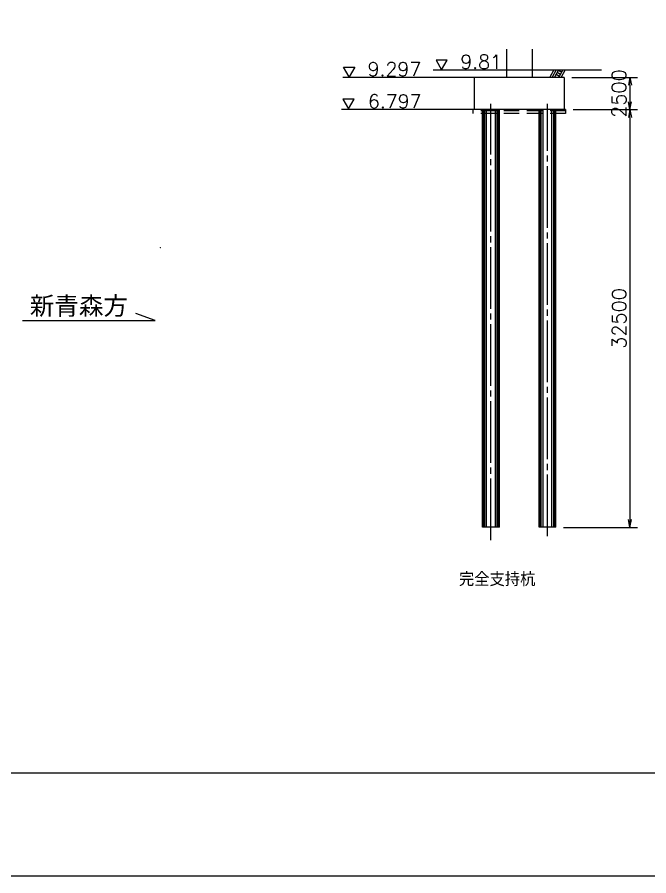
# Model space of a CAD drawing. Extents: x 284700 to 368800, y 984 to 60384.
# Drawn here: x 307740 to 320022, y 984 to 17685 of the extents above; entities that cross this region are included whole.
import ezdxf

# ---------------------------------------------------------------- set-up
doc = ezdxf.new("R2010")
doc.units = 0
doc.header["$LTSCALE"] = 300
doc.header["$MEASUREMENT"] = 0
doc.linetypes.add('HASEN1', pattern=[3, 2, -1])
doc.linetypes.add('TEN1SEN1', pattern=[25, 20, -1.5, 2, -1.5])
doc.layers.get('0').update_dxf_attribs({"linetype": 'CONTINUOUS'})
doc.layers.get('DEFPOINTS').update_dxf_attribs({"linetype": 'CONTINUOUS'})
for name, color, linetype in [('LAYER001', 7, 'CONTINUOUS'), ('寸法', 1, 'CONTINUOUS'), ('文字', 3, 'CONTINUOUS'), ('枠', 2, 'CONTINUOUS'), ('構造上部', 4, 'CONTINUOUS'), ('構造線', 3, 'CONTINUOUS'), ('記号-1', 7, 'CONTINUOUS')]:
    doc.layers.add(name, color=color, linetype=linetype)
doc.layers.add('Ｇ地層境界', color=7, linetype='CONTINUOUS', lineweight=18)
doc.styles.add('MS明朝', font='MS PMincho.ttf')
doc.styles.get("Standard").update_dxf_attribs({"font": 'romans.shx', "bigfont": 'extfont.shx'})
doc.dimstyles.new('DIMST1_100', dxfattribs={"dimscale": 100, "dimtxt": 3.5, "dimasz": 1.5, "dimexe": 1.5, "dimexo": 1.5, "dimgap": 0.7, "dimtad": 1, "dimdec": 0, "dimzin": 0, "dimdsep": 46, "dimtxsty": 'Standard', "dimblk": 'arrow_1', "dimcen": 1.5, "dimdle": 3, "dimclrd": 1, "dimclre": 1, "dimclrt": 3, "dimaunit": 1, "dimadec": 3, "dimazin": 0, "dimtfac": 1, "dimtdec": 0, "dimtmove": 2, "dimatfit": 3, "dimldrblk": 'OPEN30', "dimfxl": 0, "dimtvp": 0.7, "dimtolj": 1, "dimtzin": 0, "dimarcsym": 0})

# ---------------------------------------------------------------- blocks, each defined once
blk = doc.blocks.new('arrow_1')
at = {"color": 0}
for p, q in [((0, 0), (-1, 0.2)), ((0, 0), (-1, -0.2)), ((-1, 0), (0, 0))]:
    blk.add_line(p, q, dxfattribs=at)
blk = doc.blocks.new('*D67')
at = {"layer": 'DEFPOINTS', "color": 0, "linetype": 'Continuous'}
for p in [(318378, 16512), (318403, 15887), (319654, 15887)]:
    blk.add_point(p, dxfattribs=at)
at = {"layer": '構造上部', "color": 1, "linetype": 'Continuous', "lineweight": -2}
for p, q in [((318528, 16512), (319804, 16512)), ((319654, 16362), (319654, 16037)), ((318553, 15887), (319804, 15887))]:
    blk.add_line(p, q, dxfattribs=at)
at = {"layer": '構造上部', "color": 1, "linetype": 'Continuous', "lineweight": -2, "xscale": 150, "yscale": 150, "zscale": 150}
for p, rotation in [((319654, 16512), 90), ((319654, 15887), 270)]:
    blk.add_blockref('arrow_1', p, dxfattribs=dict(at, rotation=rotation))
at = {"layer": '構造上部', "color": 3, "linetype": 'Continuous', "insert": (319443, 16200), "char_height": 275, "attachment_point": 5, "rotation": 90}
blk.add_mtext('\\A1;2500', dxfattribs=at)
blk = doc.blocks.new('_Open30')
at = {"layer": '記号-1', "color": 0, "linetype": 'Continuous', "lineweight": -2}
for p, q in [((-1, 0.27), (0, 0)), ((0, 0), (-1, -0.27)), ((0, 0), (-1, 0))]:
    blk.add_line(p, q, dxfattribs=at)
blk = doc.blocks.new('*D68')
at = {"layer": 'DEFPOINTS', "color": 0, "linetype": 'Continuous'}
for p in [(318403, 15887), (318216, 7762), (319654, 7762)]:
    blk.add_point(p, dxfattribs=at)
at = {"layer": '構造上部', "color": 1, "linetype": 'Continuous', "lineweight": -2}
for p, q in [((318553, 15887), (319804, 15887)), ((319654, 15737), (319654, 7912)), ((318366, 7762), (319804, 7762))]:
    blk.add_line(p, q, dxfattribs=at)
at = {"layer": '構造上部', "color": 1, "linetype": 'Continuous', "lineweight": -2, "xscale": 150, "yscale": 150, "zscale": 150}
for p, rotation in [((319654, 15887), 90), ((319654, 7762), 270)]:
    blk.add_blockref('arrow_1', p, dxfattribs=dict(at, rotation=rotation))
at = {"layer": '構造上部', "color": 3, "linetype": 'Continuous', "insert": (319447, 11825), "char_height": 275, "attachment_point": 5, "rotation": 90}
blk.add_mtext('\\A1;32500', dxfattribs=at)

msp = doc.modelspace()

# ---------------------------------------------------------------- linework, layer by layer
at = {"layer": 'LAYER001', "color": 3, "linetype": 'HASEN1', "ltscale": 0.5}
for p, q in [((316603.00451, 15887.40984), (316603.00434, 15812.40984)), ((318403.00434, 15862.40984), (316603.00434, 15862.40984)), ((318403.00434, 15812.40984), (316603.00434, 15812.40984))]:
    msp.add_line(p, q, dxfattribs=at)
at = {"layer": '寸法', "color": 1, "linetype": 'Continuous'}
for p, q in [((314196.62711, 16526.42294), (314088.37711, 16713.92294)), ((314088.37711, 16713.92294), (314304.88336, 16713.92294)), ((314304.88336, 16713.92294), (314196.62711, 16526.42294)), ((316100.44772, 16848.30553), (315883.94147, 16848.30553)), ((315883.94147, 16848.30553), (315992.19772, 16660.80553)), ((315992.19772, 16660.80553), (316100.44772, 16848.30553)), ((314074.39168, 16088.48795), (314182.64793, 15900.98795)), ((314290.89793, 16088.48795), (314074.39168, 16088.48795)), ((314182.64793, 15900.98795), (314290.89793, 16088.48795))]:
    msp.add_line(p, q, dxfattribs=at)
at = {"layer": '文字', "color": 1, "linetype": 'Continuous'}
for p, q in [((310420.25208, 11784.04912), (310044.36208, 11920.84912)), ((307846.28794, 11784.04912), (310420.25208, 11784.04912))]:
    msp.add_line(p, q, dxfattribs=at)
at = {"layer": '枠', "color": 1, "linetype": 'Continuous', "flags": 128}
msp.add_lwpolyline([(284699.58994, 60383.71503), (284699.58994, 983.71503), (368799.58994, 983.71503), (368799.58994, 60383.71503), (284699.58994, 60383.71503)], dxfattribs=at)
at = {"layer": '枠', "color": 2, "linetype": 'Continuous', "flags": 128}
msp.add_lwpolyline([(287699.58994, 2983.71503), (287699.58994, 58383.71503), (366799.58994, 58383.71503), (366799.58994, 2983.71503), (287699.58994, 2983.71503)], dxfattribs=at)
at = {"layer": '構造上部', "linetype": 'Continuous'}
for p, q in [((316628.00992, 16512.40994), (314072.61258, 16512.40994)), ((316603.00451, 15887.40984), (314047.60716, 15887.40984)), ((316790.50451, 7762.40984), (316790.50451, 15887.40984)), ((316794.25451, 7762.40984), (316794.25451, 15887.40984)), ((316800.50451, 7762.40984), (316800.50451, 15887.40984)), ((316811.75451, 7762.40984), (316811.75451, 15887.40984)), ((316830.50451, 7762.40984), (316830.50451, 15887.40984)), ((316868.00451, 7762.40984), (316868.00451, 15887.40984)), ((317038.00451, 7762.40984), (317038.00451, 15887.40984)), ((317075.50451, 7762.40984), (317075.50451, 15887.40984)), ((317094.25451, 7762.40984), (317094.25451, 15887.40984)), ((317105.50451, 7762.40984), (317105.50451, 15887.40984)), ((317111.75451, 7762.40984), (317111.75451, 15887.40984)), ((317115.50451, 7762.40984), (317115.50451, 15887.40984)), ((317890.50451, 7762.40984), (317890.50451, 15887.40984)), ((317894.25451, 7762.40984), (317894.25451, 15887.40984)), ((317900.50451, 7762.40984), (317900.50451, 15887.40984)), ((317911.75451, 7762.40984), (317911.75451, 15887.40984)), ((317930.50451, 7762.40984), (317930.50451, 15887.40984)), ((317968.00451, 7762.40984), (317968.00451, 15887.40984)), ((318138.00451, 7762.40984), (318138.00451, 15887.40984)), ((318175.50451, 7762.40984), (318175.50451, 15887.40984)), ((318194.25451, 7762.40984), (318194.25451, 15887.40984)), ((318205.50451, 7762.40984), (318205.50451, 15887.40984)), ((318211.75451, 7762.40984), (318211.75451, 15887.40984)), ((318215.50451, 7762.40984), (318215.50451, 15887.40984)), ((317115.50451, 7762.40984), (316790.50451, 7762.40984)), ((318215.50451, 7762.40984), (317890.50451, 7762.40984))]:
    msp.add_line(p, q, dxfattribs=at)
at = {"layer": '構造線', "linetype": 'Continuous'}
for p, q in [((317253.00792, 17061.32482), (317253.00451, 16512.4099)), ((317753.00451, 17061.32482), (317753.00451, 16512.4099)), ((319104.45375, 16652.05629), (315829.45375, 16652.05629)), ((316628.00992, 16512.40994), (316628.00451, 15887.40984)), ((318378.00884, 16512.40985), (316628.00992, 16512.40994)), ((318378.00884, 16512.40985), (318378.00451, 15887.40984)), ((316628.00451, 15887.40984), (316603.00451, 15887.40984)), ((318378.00451, 15887.40984), (316628.00451, 15887.40984)), ((318403.00451, 15887.40984), (318378.00451, 15887.40984)), ((318403.00451, 15887.40984), (318403.004, 15812.40984))]:
    msp.add_line(p, q, dxfattribs=at)
at = {"layer": '構造線', "color": 4, "linetype": 'Continuous'}
for p, q in [((318105.18028, 16527.05629), (318177.34778, 16652.05629)), ((318148.48028, 16527.05629), (318220.65028, 16652.05629)), ((318191.78278, 16527.05629), (318263.95028, 16652.05629)), ((318220.65028, 16577.05629), (318285.60278, 16539.55629)), ((318242.30028, 16614.55629), (318307.25278, 16577.05629)), ((318263.95028, 16652.05629), (318328.90278, 16614.55629)), ((318278.38528, 16527.05629), (318350.55278, 16652.05629)), ((318321.68528, 16527.05629), (318393.85722, 16652.05629))]:
    msp.add_line(p, q, dxfattribs=at)
at = {"layer": '構造線', "color": 1, "linetype": 'TEN1SEN1', "ltscale": 0.2}
for p, q in [((316953.00451, 7514.39126), (316953.00451, 15999.80784)), ((318053.00451, 7587.32865), (318053.00451, 15999.80784))]:
    msp.add_line(p, q, dxfattribs=at)
at = {"layer": 'Ｇ地層境界'}
msp.add_point((310526.72799, 13202.92643), dxfattribs=at)
at = {"layer": 'Ｇ地層境界', "color": 14, "linetype": 'Continuous', "lineweight": 5}
msp.add_point((310526.72799, 13202.92643), dxfattribs=at)

# ---------------------------------------------------------------- texts
at = {"layer": '寸法', "color": 3}
for s, p in [('9.81', (316357.11132, 16681.63245)), ('9.297', (314553.51522, 16538.92044)), ('6.797', (314559.56291, 15913.48545)), ('完全支持杭', (316331.31197, 6617.41254))]:
    msp.add_text(s, height=270, dxfattribs=at).set_placement(p)
at = {"layer": '文字', "color": 3, "style": 'MS明朝'}
msp.add_text('新青森方', height=350, dxfattribs=at).set_placement((307985.92941, 11895.61022))

# ---------------------------------------------------------------- dimensions: what is measured, and where the dimension line sits
at = {"layer": '構造上部', "linetype": 'Continuous'}
dim = msp.add_linear_dim(base=(319654.34099, 15887.40984), p1=(318378.00884, 16512.40985), p2=(318403.00451, 15887.40984), angle=90, text='2500', dimstyle='DIMST1_100', override={"dimtxt": 2.75}, dxfattribs=at)
dim.commit()
dim.dimension.update_dxf_attribs({"geometry": '*D67', "text_midpoint": (319443.40883, 16199.90984), "dimtype": 160})
dim = msp.add_linear_dim(base=(319654.34099, 7762.40984), p1=(318403.00451, 15887.40984), p2=(318215.50451, 7762.40984), angle=90, text='32500', dimstyle='DIMST1_100', override={"dimtxt": 2.75}, dxfattribs=at)
dim.commit()
dim.dimension.update_dxf_attribs({"geometry": '*D68', "text_midpoint": (319446.84099, 11824.90984)})

doc.saveas('drawing.dxf')
